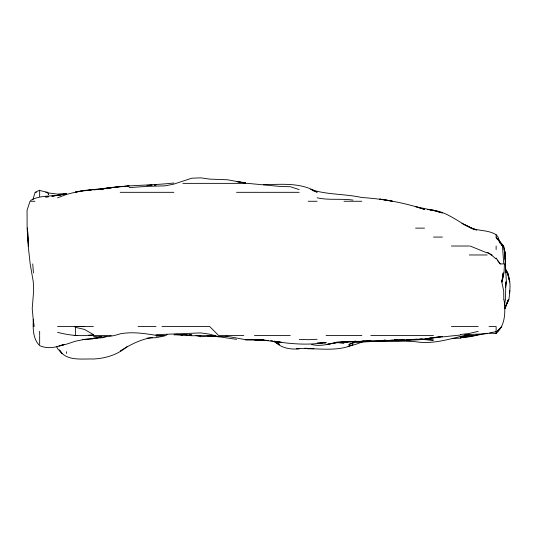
<?xml version="1.0" encoding="UTF-8"?>
<svg xmlns="http://www.w3.org/2000/svg" width="537" height="537" viewBox="0 0 537 537"><rect width="100%" height="100%" fill="white"/><g stroke="black" fill="none" stroke-linecap="round" stroke-linejoin="round"><path stroke-width="0.81" d="M505.048 259.123L505.082 252.128L503.417 246.02L499.256 240.905M505.048 259.921L505.082 255.129M33.314 319.253C32.938 328.342 32.73 338.8 39.657 345.613C47.786 349.412 56.519 347.191 64.594 344.479L59.124 345.788M504.485 263.922L503.981 272.87L502.155 281.824M505.619 285.08L505.921 281.824L505.431 299.727L504.364 305.566M505.082 256.72L505.082 252.128L505.545 266.365M501.941 281.824L503.182 272.87L501.9 281.824L502.639 277.757M505.552 287.517L506.364 281.824L505.391 263.922L505.485 266.365M502.129 281.824L503.109 275.313M505.082 264.332L505.485 254.974L505.082 253.256L505.31 254.974M509.432 292.269L509.888 290.772L508.942 299.727L505.465 306.332M32.791 199.777L35.173 192.32L39.657 190.192L39.657 196.542M30.038 201.268L27.065 210.222L27.112 228.118L28.213 246.02L30.186 263.922L33.281 281.824L33.65 290.772L32.213 308.674L33.898 326.577L33.804 323.321M509.398 293.014C510.862 285.214 509.855 275.85 505.478 269.037M506.069 304.862L508.371 299.727L504.847 308.674M508.371 299.727L505.082 308.674L505.082 307.063M489.623 333.101L496.134 333.477C505.726 325.033 505.478 311.386 504.028 299.727M496.134 332.47L501.8 326.577L496.134 332.269M165.765 335.524L167.128 334.591M127.094 346.633C117.684 354.722 105.621 358.427 93.357 359.011C82.02 358.595 66.313 361.542 59.453 350.084M363.254 341.599L355.407 344.479L348.043 346.204M120.214 350.943C130.256 344.714 140.916 339.136 152.756 337.417M354.413 342.183L348.828 344.479L354.413 342.358L352.923 342.807C373.739 341.055 394.702 340.371 415.578 341.72C434.084 344.7 451.597 338.317 469.278 334.309M57.56 197.851L66.507 194.414L74.764 192.32M106.286 336.518L102.312 337.76L93.357 338.323L94.989 338.082M101.567 336.457L93.357 338.619L84.41 339.391L75.462 341.203L66.507 344.157L59.09 345.821M349.668 345.7L352.923 344.895C335.169 352.413 315.447 347.533 296.78 348.775M478.232 331.316L469.278 333.477L460.33 334.524M496.134 331.557L487.18 333.638L469.278 334.538M487.18 333.242L469.278 336.806L460.33 337.021L467.653 336.43M164.966 335.86L156.012 337.666L147.064 338.135M93.357 189.581L84.41 190.407L75.462 192.172C93.216 189.165 111.26 187.749 129.162 185.883L127.538 186.044M57.56 332.322C69.246 335.39 81.476 336.766 93.357 334.531L93.357 335.524M99.869 337.444L93.357 338.706L82.785 339.552M66.507 193.703L51.861 196.22L60.815 194.897M66.507 193.642C54.714 197.287 41.664 194.146 30.71 200.355L30.71 201.268L34.892 201.268M468.465 336.444L460.33 337.874L469.278 336.565M75.462 191.957L84.41 190.407M62.44 194.629L64.071 194.36M120.214 186.54L102.312 188.843C126.027 184.849 150.071 185.708 173.914 182.983M97.425 337.713L99.056 337.464M428.593 338.35L442.428 336.424L428.593 338.364M460.33 335.068C445.388 336.457 430.513 338.471 415.578 339.592L422.089 339.102M417.202 339.095L406.63 339.934L415.578 339.411L408.254 339.559M93.357 189.776L111.26 187.997M87.665 190.387L90.921 190.038M121.839 186.628L125.906 186.211M88.477 190.346L90.921 190.118M103.936 188.977L100.681 189.266M106.38 188.742L108.004 188.594M347.231 341.794L341.532 342.156L364.314 341.243L343.975 341.673L335.021 342.411L343.975 343.009L335.021 342.452C363.999 341.082 393.064 340.579 422.089 339.115M94.176 189.823L98.244 189.474M129.162 187.628L147.064 186.366L164.966 185.856L173.914 184.104L191.816 178.197L200.764 177.861L209.719 179.11L227.614 179.781L245.516 183.124L236.569 181.56L245.516 182.755M348.043 341.834L335.021 342.881L326.556 344.479L337.464 342.344L335.021 342.452M66.507 193.441L57.56 194.119L48.605 192.971M212.182 335.894L200.764 336.753L195.945 335.524M147.064 185.533L151.944 185.184M341.532 342.049L345.6 341.787M353.735 341.425L356.179 341.257L353.735 341.425L355.366 341.277M379.773 340.908L397.675 339.881L394.42 340.075M424.525 339.418L420.458 339.424L433.48 340.129L424.525 339.418L397.675 340.975L366.758 341.149M388.728 340.498L392.795 340.216M46.169 196.837L48.605 196.676L45.35 196.817L48.605 196.676M176.358 334.249L191.816 335.753L215.512 335.571M366.758 341.109L370.825 340.874L361.878 341.237L370.825 340.78M147.064 185.386L151.944 185.117M338.276 342.338C329.49 343.714 320.676 346.882 311.614 344.479M452.194 338.525L460.33 338.129M263.419 184.688C281.475 184.406 300.995 182.238 317.125 192.219L312.648 190.575M317.125 339.27L308.171 339.679L299.223 339.391M164.745 335.524L156.012 335.894L164.966 335.524M263.419 339.894L245.516 339.679L227.614 336.377L218.666 336.652L209.719 334.189L200.764 332.913L156.012 334.672M404.186 339.659L394.42 339.921M403.374 340.357L406.63 340.297M173.914 334.833L191.816 334.934L189.373 334.799M245.516 339.934L263.419 339.827L254.471 339.827L263.419 340.183L281.321 342.344L278.065 341.854M182.862 183.365L247.671 183.365L281.321 186.554L290.269 186.715L299.223 189.628M35.173 192.32L36.435 192.32M45.773 192.32L47.437 192.32L48.605 193.427L48.605 194.662L47.437 192.32L39.657 190.481M120.214 192.32L173.914 192.32M236.569 192.32L299.223 192.32M308.171 201.268L317.125 201.268M343.975 201.268L361.878 201.268M415.578 228.118L424.525 228.118M433.48 237.072L442.428 237.072M451.382 246.02L469.278 246.02M503.182 246.02L503.666 246.02L505.082 253.739L503.941 249.108M469.278 254.974L487.18 254.974M497.651 260.693L500.182 263.922L503.787 263.922L502.451 246.02L496.134 237.072L497.255 239.307M507.223 272.87L507.74 272.87L509.714 281.824L509.244 281.824M57.56 326.577L93.357 326.577M138.11 326.577L156.012 326.577M162.013 326.577L209.719 326.577L218.666 335.524L243.818 335.524M451.382 326.577L478.232 326.577M489.059 326.577L496.134 326.577L496.134 333.477M74.099 335.524L77.536 335.524M88.33 335.524L111.26 335.524M213.659 335.524L215.33 335.524M254.471 335.524L290.269 335.524M326.073 335.524L361.878 335.524M370.825 335.524L433.48 335.524M84.41 326.577L74.435 326.577L75.462 327.355L84.41 329.396L93.357 334.531M296.78 348.667L299.223 348.708C290.228 349.936 280.589 347.808 274.165 341.082M174.726 334.296L186.936 334.665M324.442 342.787L326.073 342.814L317.125 343.177L326.073 342.452C308.741 345.365 291.229 344.089 273.998 341.27L276.441 341.606M200.764 335.652L198.119 335.524L200.764 335.719M352.923 200.086C341.002 198.381 328.879 200.449 317.125 197.804M174.726 334.477L182.862 335.068L181.238 334.853M259.351 339.619L268.299 340.498M270.742 340.706L272.373 340.841M207.309 335.867L218.666 336.719L236.569 339.364M93.357 336.229C102.372 337.733 111.589 336.739 120.214 333.819C132.129 331.598 144.198 333.383 156.012 335.336M225.99 336.222L227.614 336.377M209.719 335.84L218.666 336.719L209.719 335.793M427.694 209.517L433.48 210.256C446.925 212.068 457.437 221.304 469.278 227.097L464.807 224.929M177.17 334.329L179.613 334.645M260.163 339.639L263.419 340.069M464.398 334.866L469.278 335.524L466.029 334.746M430.009 209.886L432.359 210.222L415.578 206.658L424.525 209.396C404.327 202.671 383.143 198.865 361.878 197.529C344.882 193.756 327.234 194.944 310.614 189.44M305.728 348.278L313.87 348.701L308.171 348.755L304.915 348.204M473.157 228.896L476.782 230.198M487.18 252.947L470.103 246.02M499.793 243.039L498.108 237.072L496.134 234.723C487.905 229.547 477.863 231.373 469.278 227.279L473.171 229.077M461.82 223.419L475.473 229.729M273.105 341.203L279.717 344.479L276.374 342.27M492.114 254.974L487.18 252.336L491.288 254.974M491.382 254.974L496.134 258.988M499.9 242.026L503.666 246.02M499.497 241.717L503.424 246.02M59.573 350.084L62.097 353.427L57.56 348.721L56.68 346.6M500.706 243.462L502.538 246.02L498.101 238.448M505.525 269.728L507.74 272.87M496.134 258.022L500.182 263.922M505.451 269.688L506.915 272.239M505.451 269.594L506.915 272.219M501.746 281.824L503.679 290.772L503.82 299.727M507.78 273.689L509.069 280.193M507.74 273.689L507.982 275.313M32.73 263.922L33.442 272.87M505.579 268.802L505.726 272.87L505.586 267.99M496.134 234.723L496.134 237.314M496.134 246.02L496.134 249.544M75.462 327.355L75.462 335.524M66.507 351.708L66.507 353.427M39.657 331.275L39.657 335.524M39.657 336.216L39.657 344.479M478.232 334.423L475.95 335.524L469.278 336.061L474.359 335.524L478.232 334.423M426.969 338.579L425.344 338.8L426.969 338.585M156.012 184.896L154.388 185.01L156.012 184.896M385.472 340.183L383.841 340.243L385.472 340.19M369.201 340.727L366.758 340.773L369.201 340.727M433.48 210.256L432.191 210.222L442.428 212.947L433.48 210.256M388.728 200.415L379.773 199.079L392.513 201.268L388.728 200.415M28.495 246.02L27.434 228.118L28.495 246.02"/></g></svg>
